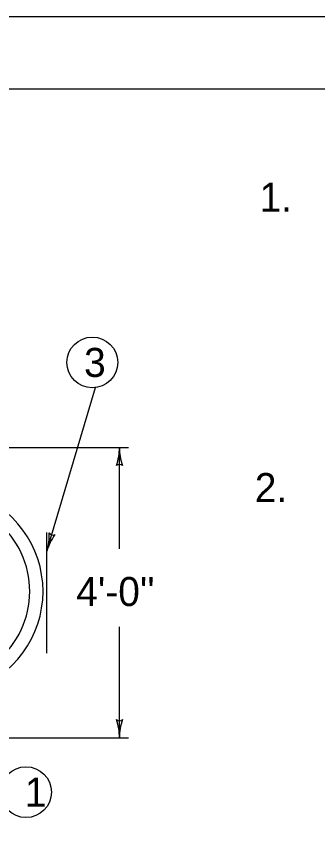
# Model space of a CAD drawing. Extents: x 1000 to 1036.3, y 1000 to 1022.
# Drawn here: x 1021.66 to 1023.72, y 1016.27 to 1022 of the extents above; entities that cross this region are included whole.
import ezdxf

# ---------------------------------------------------------------- set-up
doc = ezdxf.new("R2010")
doc.units = 0
for name, color, linetype in [('Level 1', 7, 'Continuous'), ('Level 10', 7, 'Continuous'), ('Level 11', 7, 'Continuous'), ('Level 13', 7, 'Continuous'), ('Level 2', 7, 'Continuous')]:
    doc.layers.add(name, color=color, linetype=linetype)

msp = doc.modelspace()

# ---------------------------------------------------------------- linework, layer by layer
at = {"layer": 'Level 1'}
msp.add_line((1021.8633, 1018.3178), (1022.199, 1019.4446), dxfattribs=at)
for centre, radius, start, end in [((1021.9719, 1019.0327), 0.3909, 341.3472, 359.9939), ((1022.7538, 1019.0327), 0.3909, 179.9878, 180), ((1022.7538, 1019.0327), 0.3909, 180, 198.6688), ((1022.3628, 1018.8841), 0.0313, 48.7746, 130.8913), ((1021.4887, 1018.4294), 0.3909, 343.4107, 2.0795), ((1022.238, 1018.2062), 0.3909, 144.7579, 163.4046), ((1021.9058, 1018.4603), 0.0313, 212.1853, 294.302), ((1021.4887, 1018.4294), 0.3909, 343.3985, 343.4107), ((1022.3629, 1017.1814), 0.0313, 228.7746, 310.8913), ((1021.9719, 1017.0327), 0.3909, 0, 18.6688), ((1022.7538, 1017.0327), 0.3909, 161.3472, 179.9939), ((1021.9719, 1017.0327), 0.3909, 359.9878, 0)]:
    msp.add_arc(centre, radius, start, end, dxfattribs=at)
at = {"layer": 'Level 10'}
for p, q in [((1000, 1022), (1036, 1022)), ((1035.5, 1021.5), (1007, 1021.5))]:
    msp.add_line(p, q, dxfattribs=at)
for centre in [(1022.1761, 1019.6181), (1021.7194, 1016.6577)]:
    msp.add_circle(centre, 0.175, dxfattribs=at)
at = {"layer": 'Level 11'}
msp.add_lwpolyline([(1007, 1000.5), (1035.5, 1000.5), (1035.5, 1021.5), (1007, 1021.5)], close=True, dxfattribs=at)
msp.add_lwpolyline([(1007, 1000.5), (1035.5, 1000.5), (1035.5, 1021.5), (1007, 1021.5)], close=True, dxfattribs=at)
at = {"layer": 'Level 13'}
for major_axis, start_param, end_param in [((0.7259, 0), 5.028831, 7.537463), ((0.635, 0), 5.415854, 7.150517)]:
    msp.add_ellipse((1021.1108, 1018.0409), major_axis=major_axis, ratio=0.991357, start_param=start_param, end_param=end_param, dxfattribs=at)
at = {"layer": 'Level 2'}
for p, q in [((1021.4253, 1019.0327), (1022.4253, 1019.0327)), ((1022.3628, 1018.3347), (1022.3628, 1019.0327)), ((1021.8633, 1017.6155), (1021.8633, 1018.4476)), ((1022.3628, 1017.0327), (1022.3628, 1017.7968)), ((1021.4253, 1017.0327), (1022.4253, 1017.0327))]:
    msp.add_line(p, q, dxfattribs=at)

# ---------------------------------------------------------------- texts
at = {"layer": 'Level 1'}
for s, p in [('1.', (1023.3268, 1020.6564)), ('3', (1022.1194, 1019.5181)), ('2.', (1023.2942, 1018.656)), ("4'-0''", (1022.0656, 1017.94)), ('1', (1021.7116, 1016.5577))]:
    msp.add_text(s, height=0.2, dxfattribs=at).set_placement(p)

doc.saveas('drawing.dxf')
